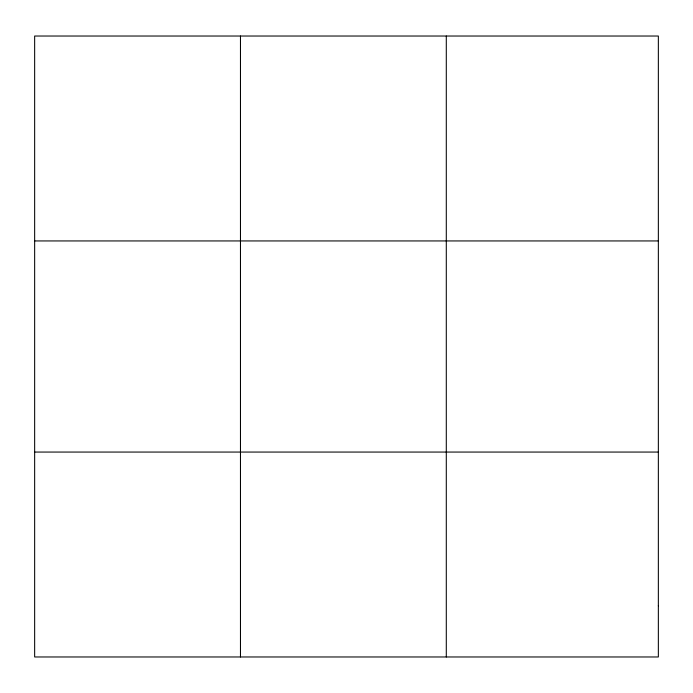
<?xml version="1.0" encoding="UTF-8"?>
<svg xmlns="http://www.w3.org/2000/svg" width="693" height="693" viewBox="0 0 693 693"><rect width="100%" height="100%" fill="white"/><g stroke="black" fill="none" stroke-linecap="round" stroke-linejoin="round"><path stroke-width="1.04" d="M240.471 656.973L240.471 36.027M446.292 656.973L446.292 36.027M34.65 240.939L658.35 240.939M34.65 452.061L658.35 452.061M658.35 605.743L658.35 656.973L34.65 656.973L34.65 36.027L658.35 36.027L658.35 605.743"/></g></svg>
